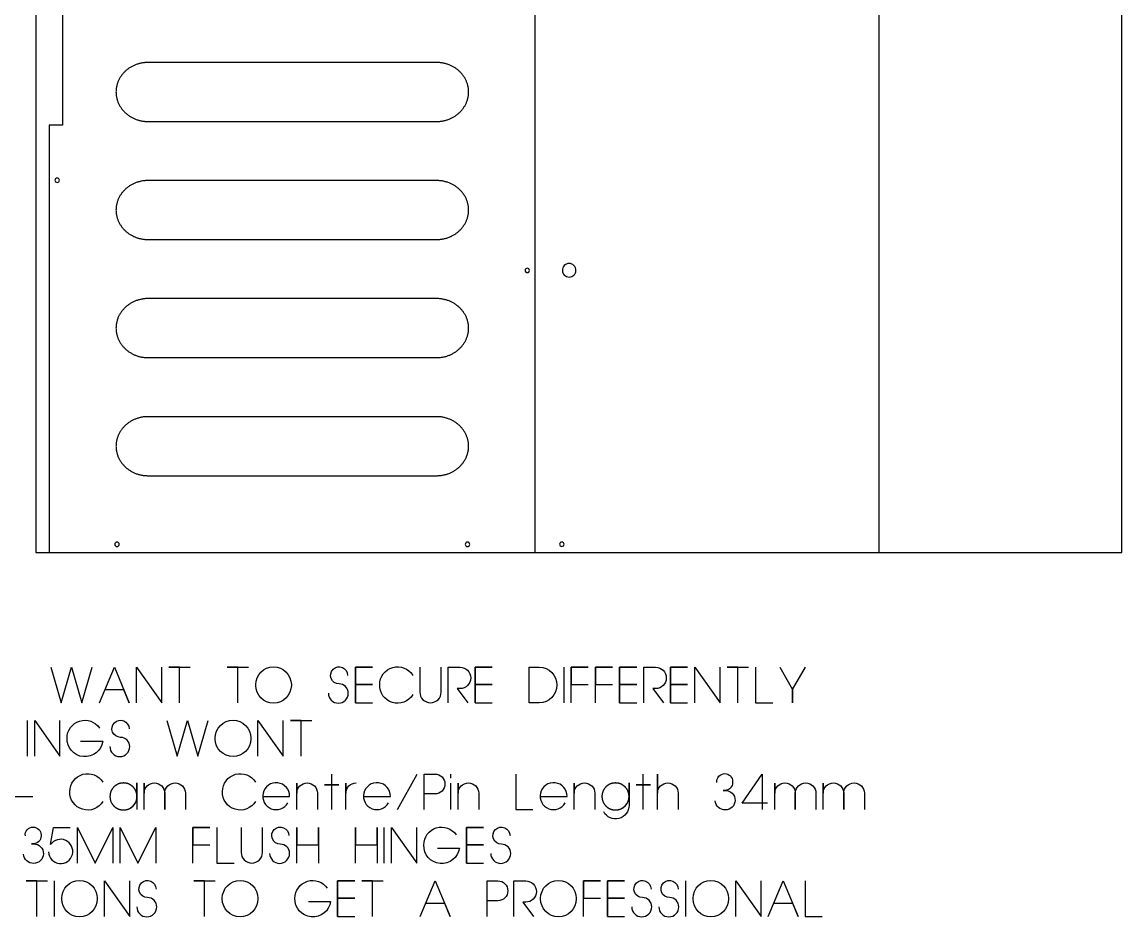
# Model space of a CAD drawing. Extents: x -841 to 6221, y -486 to 2945.
# Drawn here: x 2462 to 3697, y -410 to 596 of the extents above; entities that cross this region are included whole.
import ezdxf

# ---------------------------------------------------------------- set-up
doc = ezdxf.new("R2010")
doc.units = 0
for name, color, linetype in [('DEFAULT_LAYER0', 1, 'CONTINUOUS'), ('LAYER_1', 18, 'CONTINUOUS'), ('T5_LOGOLAYER_21', 18, 'CONTINUOUS')]:
    doc.layers.add(name, color=color, linetype=linetype)

msp = doc.modelspace()

# ---------------------------------------------------------------- linework, layer by layer
at = {"layer": 'DEFAULT_LAYER0'}
for points in [[(3038.1, 0), (3038.1, 1167), (2477.1, 1167.1), (2492.1, 825), (2507.1, 780), (2507.1, 480), (2492.1, 480), (2492.1, 0)], [(3042.1, 1167.1), (3424.1, 1166.9), (3424.1, 0.1)]]:
    msp.add_lwpolyline(points, dxfattribs=at)
for points in [[(2567.1, 517.2), (2567.2, 516.3), (2567.2, 515.5), (2567.3, 514.6), (2567.3, 513.8), (2567.4, 513), (2567.6, 512.1), (2567.7, 511.3), (2567.9, 510.5), (2568.1, 509.7), (2568.3, 508.9), (2568.5, 508.1), (2568.8, 507.3), (2569, 506.5), (2569.3, 505.8), (2569.6, 505), (2570, 504.3), (2570.3, 503.5), (2570.7, 502.8), (2571.1, 502.1), (2571.5, 501.4), (2571.9, 500.7), (2572.4, 500), (2572.8, 499.3), (2573.3, 498.6), (2573.8, 498), (2574.3, 497.3), (2574.8, 496.7), (2575.4, 496.1), (2575.9, 495.5), (2576.5, 494.9), (2577.1, 494.3), (2577.7, 493.7), (2578.3, 493.2), (2578.9, 492.6), (2579.6, 492.1), (2580.3, 491.6), (2580.9, 491.1), (2581.6, 490.6), (2582.3, 490.1), (2583, 489.7), (2583.7, 489.2), (2584.5, 488.8), (2585.2, 488.4), (2586, 488), (2586.8, 487.7), (2587.5, 487.3), (2588.3, 487), (2589.1, 486.6), (2589.9, 486.3), (2590.8, 486), (2591.6, 485.8), (2592.4, 485.5), (2593.3, 485.3), (2594.2, 485.1), (2595, 484.9), (2595.9, 484.7), (2596.8, 484.5), (2597.7, 484.4), (2598.6, 484.3), (2599.5, 484.2), (2600.4, 484.1), (2601.3, 484.1), (2602.2, 484), (2603.1, 484), (2927.1, 484), (2928.1, 484), (2929, 484.1), (2929.9, 484.1), (2930.8, 484.2), (2931.7, 484.3), (2932.6, 484.4), (2933.5, 484.5), (2934.4, 484.7), (2935.3, 484.9), (2936.1, 485.1), (2937, 485.3), (2937.9, 485.5), (2938.7, 485.8), (2939.5, 486), (2940.3, 486.3), (2941.2, 486.6), (2942, 487), (2942.8, 487.3), (2943.5, 487.7), (2944.3, 488), (2945.1, 488.4), (2945.8, 488.8), (2946.6, 489.2), (2947.3, 489.7), (2948, 490.1), (2948.7, 490.6), (2949.4, 491.1), (2950, 491.6), (2950.7, 492.1), (2951.4, 492.6), (2952, 493.2), (2952.6, 493.7), (2953.2, 494.3), (2953.8, 494.9), (2954.4, 495.5), (2954.9, 496.1), (2955.5, 496.7), (2956, 497.3), (2956.5, 498), (2957, 498.6), (2957.5, 499.3), (2957.9, 500), (2958.4, 500.7), (2958.8, 501.4), (2959.2, 502.1), (2959.6, 502.8), (2960, 503.5), (2960.3, 504.3), (2960.7, 505), (2961, 505.8), (2961.3, 506.5), (2961.5, 507.3), (2961.8, 508.1), (2962, 508.9), (2962.2, 509.7), (2962.4, 510.5), (2962.6, 511.3), (2962.7, 512.1), (2962.9, 513), (2963, 513.8), (2963, 514.6), (2963.1, 515.5), (2963.1, 516.3), (2963.1, 517.2), (2963.1, 518), (2963.1, 518.9), (2963, 519.7), (2963, 520.6), (2962.9, 521.4), (2962.7, 522.2), (2962.6, 523.1), (2962.4, 523.9), (2962.2, 524.7), (2962, 525.5), (2961.8, 526.3), (2961.5, 527), (2961.3, 527.8), (2961, 528.6), (2960.7, 529.3), (2960.3, 530.1), (2960, 530.8), (2959.6, 531.6), (2959.2, 532.3), (2958.8, 533), (2958.4, 533.7), (2957.9, 534.4), (2957.5, 535.1), (2957, 535.7), (2956.5, 536.4), (2956, 537), (2955.5, 537.7), (2954.9, 538.3), (2954.4, 538.9), (2953.8, 539.5), (2953.2, 540.1), (2952.6, 540.6), (2952, 541.2), (2951.4, 541.7), (2950.7, 542.3), (2950, 542.8), (2949.4, 543.3), (2948.7, 543.8), (2948, 544.2), (2947.3, 544.7), (2946.6, 545.1), (2945.8, 545.5), (2945.1, 545.9), (2944.3, 546.3), (2943.5, 546.7), (2942.8, 547.1), (2942, 547.4), (2941.2, 547.7), (2940.3, 548), (2939.5, 548.3), (2938.7, 548.6), (2937.9, 548.9), (2937, 549.1), (2936.1, 549.3), (2935.3, 549.5), (2934.4, 549.7), (2933.5, 549.8), (2932.6, 550), (2931.7, 550.1), (2930.8, 550.2), (2929.9, 550.2), (2929, 550.3), (2928.1, 550.3), (2927.1, 550.3), (2603.1, 550.3), (2602.2, 550.3), (2601.3, 550.3), (2600.4, 550.2), (2599.5, 550.2), (2598.6, 550.1), (2597.7, 550), (2596.8, 549.8), (2595.9, 549.7), (2595, 549.5), (2594.2, 549.3), (2593.3, 549.1), (2592.4, 548.9), (2591.6, 548.6), (2590.8, 548.3), (2589.9, 548), (2589.1, 547.7), (2588.3, 547.4), (2587.5, 547.1), (2586.8, 546.7), (2586, 546.3), (2585.2, 545.9), (2584.5, 545.5), (2583.7, 545.1), (2583, 544.7), (2582.3, 544.2), (2581.6, 543.8), (2580.9, 543.3), (2580.3, 542.8), (2579.6, 542.3), (2578.9, 541.7), (2578.3, 541.2), (2577.7, 540.6), (2577.1, 540.1), (2576.5, 539.5), (2575.9, 538.9), (2575.4, 538.3), (2574.8, 537.7), (2574.3, 537), (2573.8, 536.4), (2573.3, 535.7), (2572.8, 535.1), (2572.4, 534.4), (2571.9, 533.7), (2571.5, 533), (2571.1, 532.3), (2570.7, 531.6), (2570.3, 530.8), (2570, 530.1), (2569.6, 529.3), (2569.3, 528.6), (2569, 527.8), (2568.8, 527), (2568.5, 526.3), (2568.3, 525.5), (2568.1, 524.7), (2567.9, 523.9), (2567.7, 523.1), (2567.6, 522.2), (2567.4, 521.4), (2567.3, 520.6), (2567.3, 519.7), (2567.2, 518.9), (2567.2, 518)], [(2567.1, 384.5), (2567.2, 383.7), (2567.2, 382.8), (2567.3, 382), (2567.3, 381.2), (2567.4, 380.3), (2567.6, 379.5), (2567.7, 378.7), (2567.9, 377.9), (2568.1, 377.1), (2568.3, 376.3), (2568.5, 375.5), (2568.8, 374.7), (2569, 373.9), (2569.3, 373.1), (2569.6, 372.4), (2570, 371.6), (2570.3, 370.9), (2570.7, 370.2), (2571.1, 369.5), (2571.5, 368.7), (2571.9, 368), (2572.4, 367.4), (2572.8, 366.7), (2573.3, 366), (2573.8, 365.4), (2574.3, 364.7), (2574.8, 364.1), (2575.4, 363.5), (2575.9, 362.8), (2576.5, 362.3), (2577.1, 361.7), (2577.7, 361.1), (2578.3, 360.5), (2578.9, 360), (2579.6, 359.5), (2580.3, 359), (2580.9, 358.5), (2581.6, 358), (2582.3, 357.5), (2583, 357.1), (2583.7, 356.6), (2584.5, 356.2), (2585.2, 355.8), (2586, 355.4), (2586.8, 355), (2587.5, 354.7), (2588.3, 354.3), (2589.1, 354), (2589.9, 353.7), (2590.8, 353.4), (2591.6, 353.1), (2592.4, 352.9), (2593.3, 352.6), (2594.2, 352.4), (2595, 352.2), (2595.9, 352.1), (2596.8, 351.9), (2597.7, 351.8), (2598.6, 351.7), (2599.5, 351.6), (2600.4, 351.5), (2601.3, 351.4), (2602.2, 351.4), (2603.1, 351.4), (2927.1, 351.4), (2928.1, 351.4), (2929, 351.4), (2929.9, 351.5), (2930.8, 351.6), (2931.7, 351.7), (2932.6, 351.8), (2933.5, 351.9), (2934.4, 352.1), (2935.3, 352.2), (2936.1, 352.4), (2937, 352.6), (2937.9, 352.9), (2938.7, 353.1), (2939.5, 353.4), (2940.3, 353.7), (2941.2, 354), (2942, 354.3), (2942.8, 354.7), (2943.5, 355), (2944.3, 355.4), (2945.1, 355.8), (2945.8, 356.2), (2946.6, 356.6), (2947.3, 357.1), (2948, 357.5), (2948.7, 358), (2949.4, 358.5), (2950, 359), (2950.7, 359.5), (2951.4, 360), (2952, 360.5), (2952.6, 361.1), (2953.2, 361.7), (2953.8, 362.3), (2954.4, 362.8), (2954.9, 363.5), (2955.5, 364.1), (2956, 364.7), (2956.5, 365.4), (2957, 366), (2957.5, 366.7), (2957.9, 367.4), (2958.4, 368), (2958.8, 368.7), (2959.2, 369.5), (2959.6, 370.2), (2960, 370.9), (2960.3, 371.6), (2960.7, 372.4), (2961, 373.1), (2961.3, 373.9), (2961.5, 374.7), (2961.8, 375.5), (2962, 376.3), (2962.2, 377.1), (2962.4, 377.9), (2962.6, 378.7), (2962.7, 379.5), (2962.9, 380.3), (2963, 381.2), (2963, 382), (2963.1, 382.8), (2963.1, 383.7), (2963.1, 384.5), (2963.1, 385.4), (2963.1, 386.3), (2963, 387.1), (2963, 387.9), (2962.9, 388.8), (2962.7, 389.6), (2962.6, 390.4), (2962.4, 391.2), (2962.2, 392), (2962, 392.8), (2961.8, 393.6), (2961.5, 394.4), (2961.3, 395.2), (2961, 395.9), (2960.7, 396.7), (2960.3, 397.5), (2960, 398.2), (2959.6, 398.9), (2959.2, 399.6), (2958.8, 400.4), (2958.4, 401.1), (2957.9, 401.7), (2957.5, 402.4), (2957, 403.1), (2956.5, 403.7), (2956, 404.4), (2955.5, 405), (2954.9, 405.6), (2954.4, 406.2), (2953.8, 406.8), (2953.2, 407.4), (2952.6, 408), (2952, 408.6), (2951.4, 409.1), (2950.7, 409.6), (2950, 410.1), (2949.4, 410.6), (2948.7, 411.1), (2948, 411.6), (2947.3, 412), (2946.6, 412.5), (2945.8, 412.9), (2945.1, 413.3), (2944.3, 413.7), (2943.5, 414.1), (2942.8, 414.4), (2942, 414.8), (2941.2, 415.1), (2940.3, 415.4), (2939.5, 415.7), (2938.7, 416), (2937.9, 416.2), (2937, 416.4), (2936.1, 416.7), (2935.3, 416.9), (2934.4, 417), (2933.5, 417.2), (2932.6, 417.3), (2931.7, 417.4), (2930.8, 417.5), (2929.9, 417.6), (2929, 417.7), (2928.1, 417.7), (2927.1, 417.7), (2603.1, 417.7), (2602.2, 417.7), (2601.3, 417.7), (2600.4, 417.6), (2599.5, 417.5), (2598.6, 417.4), (2597.7, 417.3), (2596.8, 417.2), (2595.9, 417), (2595, 416.9), (2594.2, 416.7), (2593.3, 416.4), (2592.4, 416.2), (2591.6, 416), (2590.8, 415.7), (2589.9, 415.4), (2589.1, 415.1), (2588.3, 414.8), (2587.5, 414.4), (2586.8, 414.1), (2586, 413.7), (2585.2, 413.3), (2584.5, 412.9), (2583.7, 412.5), (2583, 412), (2582.3, 411.6), (2581.6, 411.1), (2580.9, 410.6), (2580.3, 410.1), (2579.6, 409.6), (2578.9, 409.1), (2578.3, 408.6), (2577.7, 408), (2577.1, 407.4), (2576.5, 406.8), (2575.9, 406.2), (2575.4, 405.6), (2574.8, 405), (2574.3, 404.4), (2573.8, 403.7), (2573.3, 403.1), (2572.8, 402.4), (2572.4, 401.7), (2571.9, 401.1), (2571.5, 400.4), (2571.1, 399.6), (2570.7, 398.9), (2570.3, 398.2), (2570, 397.5), (2569.6, 396.7), (2569.3, 395.9), (2569, 395.2), (2568.8, 394.4), (2568.5, 393.6), (2568.3, 392.8), (2568.1, 392), (2567.9, 391.2), (2567.7, 390.4), (2567.6, 389.6), (2567.4, 388.8), (2567.3, 387.9), (2567.3, 387.1), (2567.2, 386.3), (2567.2, 385.4)], [(2567.1, 251.9), (2567.2, 251.1), (2567.2, 250.2), (2567.3, 249.4), (2567.3, 248.5), (2567.4, 247.7), (2567.6, 246.9), (2567.7, 246), (2567.9, 245.2), (2568.1, 244.4), (2568.3, 243.6), (2568.5, 242.8), (2568.8, 242.1), (2569, 241.3), (2569.3, 240.5), (2569.6, 239.8), (2570, 239), (2570.3, 238.3), (2570.7, 237.5), (2571.1, 236.8), (2571.5, 236.1), (2571.9, 235.4), (2572.4, 234.7), (2572.8, 234), (2573.3, 233.4), (2573.8, 232.7), (2574.3, 232.1), (2574.8, 231.4), (2575.4, 230.8), (2575.9, 230.2), (2576.5, 229.6), (2577.1, 229), (2577.7, 228.5), (2578.3, 227.9), (2578.9, 227.4), (2579.6, 226.8), (2580.3, 226.3), (2580.9, 225.8), (2581.6, 225.3), (2582.3, 224.9), (2583, 224.4), (2583.7, 224), (2584.5, 223.6), (2585.2, 223.1), (2586, 222.8), (2586.8, 222.4), (2587.5, 222), (2588.3, 221.7), (2589.1, 221.4), (2589.9, 221.1), (2590.8, 220.8), (2591.6, 220.5), (2592.4, 220.2), (2593.3, 220), (2594.2, 219.8), (2595, 219.6), (2595.9, 219.4), (2596.8, 219.3), (2597.7, 219.1), (2598.6, 219), (2599.5, 218.9), (2600.4, 218.9), (2601.3, 218.8), (2602.2, 218.8), (2603.1, 218.8), (2927.1, 218.8), (2928.1, 218.8), (2929, 218.8), (2929.9, 218.9), (2930.8, 218.9), (2931.7, 219), (2932.6, 219.1), (2933.5, 219.3), (2934.4, 219.4), (2935.3, 219.6), (2936.1, 219.8), (2937, 220), (2937.9, 220.2), (2938.7, 220.5), (2939.5, 220.8), (2940.3, 221.1), (2941.2, 221.4), (2942, 221.7), (2942.8, 222), (2943.5, 222.4), (2944.3, 222.8), (2945.1, 223.1), (2945.8, 223.6), (2946.6, 224), (2947.3, 224.4), (2948, 224.9), (2948.7, 225.3), (2949.4, 225.8), (2950, 226.3), (2950.7, 226.8), (2951.4, 227.4), (2952, 227.9), (2952.6, 228.5), (2953.2, 229), (2953.8, 229.6), (2954.4, 230.2), (2954.9, 230.8), (2955.5, 231.4), (2956, 232.1), (2956.5, 232.7), (2957, 233.4), (2957.5, 234), (2957.9, 234.7), (2958.4, 235.4), (2958.8, 236.1), (2959.2, 236.8), (2959.6, 237.5), (2960, 238.3), (2960.3, 239), (2960.7, 239.8), (2961, 240.5), (2961.3, 241.3), (2961.5, 242.1), (2961.8, 242.8), (2962, 243.6), (2962.2, 244.4), (2962.4, 245.2), (2962.6, 246), (2962.7, 246.9), (2962.9, 247.7), (2963, 248.5), (2963, 249.4), (2963.1, 250.2), (2963.1, 251.1), (2963.1, 251.9), (2963.1, 252.8), (2963.1, 253.6), (2963, 254.5), (2963, 255.3), (2962.9, 256.1), (2962.7, 257), (2962.6, 257.8), (2962.4, 258.6), (2962.2, 259.4), (2962, 260.2), (2961.8, 261), (2961.5, 261.8), (2961.3, 262.5), (2961, 263.3), (2960.7, 264.1), (2960.3, 264.8), (2960, 265.6), (2959.6, 266.3), (2959.2, 267), (2958.8, 267.7), (2958.4, 268.4), (2957.9, 269.1), (2957.5, 269.8), (2957, 270.5), (2956.5, 271.1), (2956, 271.8), (2955.5, 272.4), (2954.9, 273), (2954.4, 273.6), (2953.8, 274.2), (2953.2, 274.8), (2952.6, 275.4), (2952, 275.9), (2951.4, 276.5), (2950.7, 277), (2950, 277.5), (2949.4, 278), (2948.7, 278.5), (2948, 279), (2947.3, 279.4), (2946.6, 279.8), (2945.8, 280.3), (2945.1, 280.7), (2944.3, 281.1), (2943.5, 281.4), (2942.8, 281.8), (2942, 282.1), (2941.2, 282.5), (2940.3, 282.8), (2939.5, 283.1), (2938.7, 283.3), (2937.9, 283.6), (2937, 283.8), (2936.1, 284), (2935.3, 284.2), (2934.4, 284.4), (2933.5, 284.6), (2932.6, 284.7), (2931.7, 284.8), (2930.8, 284.9), (2929.9, 285), (2929, 285), (2928.1, 285.1), (2927.1, 285.1), (2603.1, 285.1), (2602.2, 285.1), (2601.3, 285), (2600.4, 285), (2599.5, 284.9), (2598.6, 284.8), (2597.7, 284.7), (2596.8, 284.6), (2595.9, 284.4), (2595, 284.2), (2594.2, 284), (2593.3, 283.8), (2592.4, 283.6), (2591.6, 283.3), (2590.8, 283.1), (2589.9, 282.8), (2589.1, 282.5), (2588.3, 282.1), (2587.5, 281.8), (2586.8, 281.4), (2586, 281.1), (2585.2, 280.7), (2584.5, 280.3), (2583.7, 279.8), (2583, 279.4), (2582.3, 279), (2581.6, 278.5), (2580.9, 278), (2580.3, 277.5), (2579.6, 277), (2578.9, 276.5), (2578.3, 275.9), (2577.7, 275.4), (2577.1, 274.8), (2576.5, 274.2), (2575.9, 273.6), (2575.4, 273), (2574.8, 272.4), (2574.3, 271.8), (2573.8, 271.1), (2573.3, 270.5), (2572.8, 269.8), (2572.4, 269.1), (2571.9, 268.4), (2571.5, 267.7), (2571.1, 267), (2570.7, 266.3), (2570.3, 265.6), (2570, 264.8), (2569.6, 264.1), (2569.3, 263.3), (2569, 262.5), (2568.8, 261.8), (2568.5, 261), (2568.3, 260.2), (2568.1, 259.4), (2567.9, 258.6), (2567.7, 257.8), (2567.6, 257), (2567.4, 256.1), (2567.3, 255.3), (2567.3, 254.5), (2567.2, 253.6), (2567.2, 252.8)], [(2567.1, 119.3), (2567.2, 118.4), (2567.2, 117.6), (2567.3, 116.7), (2567.3, 115.9), (2567.4, 115.1), (2567.6, 114.2), (2567.7, 113.4), (2567.9, 112.6), (2568.1, 111.8), (2568.3, 111), (2568.5, 110.2), (2568.8, 109.4), (2569, 108.6), (2569.3, 107.9), (2569.6, 107.1), (2570, 106.4), (2570.3, 105.6), (2570.7, 104.9), (2571.1, 104.2), (2571.5, 103.5), (2571.9, 102.8), (2572.4, 102.1), (2572.8, 101.4), (2573.3, 100.7), (2573.8, 100.1), (2574.3, 99.4), (2574.8, 98.8), (2575.4, 98.2), (2575.9, 97.6), (2576.5, 97), (2577.1, 96.4), (2577.7, 95.8), (2578.3, 95.3), (2578.9, 94.7), (2579.6, 94.2), (2580.3, 93.7), (2580.9, 93.2), (2581.6, 92.7), (2582.3, 92.2), (2583, 91.8), (2583.7, 91.3), (2584.5, 90.9), (2585.2, 90.5), (2586, 90.1), (2586.8, 89.7), (2587.5, 89.4), (2588.3, 89), (2589.1, 88.7), (2589.9, 88.4), (2590.8, 88.1), (2591.6, 87.9), (2592.4, 87.6), (2593.3, 87.4), (2594.2, 87.2), (2595, 87), (2595.9, 86.8), (2596.8, 86.6), (2597.7, 86.5), (2598.6, 86.4), (2599.5, 86.3), (2600.4, 86.2), (2601.3, 86.2), (2602.2, 86.1), (2603.1, 86.1), (2927.1, 86.1), (2928.1, 86.1), (2929, 86.2), (2929.9, 86.2), (2930.8, 86.3), (2931.7, 86.4), (2932.6, 86.5), (2933.5, 86.6), (2934.4, 86.8), (2935.3, 87), (2936.1, 87.2), (2937, 87.4), (2937.9, 87.6), (2938.7, 87.9), (2939.5, 88.1), (2940.3, 88.4), (2941.2, 88.7), (2942, 89), (2942.8, 89.4), (2943.5, 89.7), (2944.3, 90.1), (2945.1, 90.5), (2945.8, 90.9), (2946.6, 91.3), (2947.3, 91.8), (2948, 92.2), (2948.7, 92.7), (2949.4, 93.2), (2950, 93.7), (2950.7, 94.2), (2951.4, 94.7), (2952, 95.3), (2952.6, 95.8), (2953.2, 96.4), (2953.8, 97), (2954.4, 97.6), (2954.9, 98.2), (2955.5, 98.8), (2956, 99.4), (2956.5, 100.1), (2957, 100.7), (2957.5, 101.4), (2957.9, 102.1), (2958.4, 102.8), (2958.8, 103.5), (2959.2, 104.2), (2959.6, 104.9), (2960, 105.6), (2960.3, 106.4), (2960.7, 107.1), (2961, 107.9), (2961.3, 108.6), (2961.5, 109.4), (2961.8, 110.2), (2962, 111), (2962.2, 111.8), (2962.4, 112.6), (2962.6, 113.4), (2962.7, 114.2), (2962.9, 115.1), (2963, 115.9), (2963, 116.7), (2963.1, 117.6), (2963.1, 118.4), (2963.1, 119.3), (2963.1, 120.1), (2963.1, 121), (2963, 121.8), (2963, 122.7), (2962.9, 123.5), (2962.7, 124.3), (2962.6, 125.1), (2962.4, 126), (2962.2, 126.8), (2962, 127.6), (2961.8, 128.4), (2961.5, 129.1), (2961.3, 129.9), (2961, 130.7), (2960.7, 131.4), (2960.3, 132.2), (2960, 132.9), (2959.6, 133.7), (2959.2, 134.4), (2958.8, 135.1), (2958.4, 135.8), (2957.9, 136.5), (2957.5, 137.2), (2957, 137.8), (2956.5, 138.5), (2956, 139.1), (2955.5, 139.8), (2954.9, 140.4), (2954.4, 141), (2953.8, 141.6), (2953.2, 142.2), (2952.6, 142.7), (2952, 143.3), (2951.4, 143.8), (2950.7, 144.4), (2950, 144.9), (2949.4, 145.4), (2948.7, 145.8), (2948, 146.3), (2947.3, 146.8), (2946.6, 147.2), (2945.8, 147.6), (2945.1, 148), (2944.3, 148.4), (2943.5, 148.8), (2942.8, 149.2), (2942, 149.5), (2941.2, 149.8), (2940.3, 150.1), (2939.5, 150.4), (2938.7, 150.7), (2937.9, 150.9), (2937, 151.2), (2936.1, 151.4), (2935.3, 151.6), (2934.4, 151.8), (2933.5, 151.9), (2932.6, 152.1), (2931.7, 152.2), (2930.8, 152.3), (2929.9, 152.3), (2929, 152.4), (2928.1, 152.4), (2927.1, 152.4), (2603.1, 152.4), (2602.2, 152.4), (2601.3, 152.4), (2600.4, 152.3), (2599.5, 152.3), (2598.6, 152.2), (2597.7, 152.1), (2596.8, 151.9), (2595.9, 151.8), (2595, 151.6), (2594.2, 151.4), (2593.3, 151.2), (2592.4, 150.9), (2591.6, 150.7), (2590.8, 150.4), (2589.9, 150.1), (2589.1, 149.8), (2588.3, 149.5), (2587.5, 149.2), (2586.8, 148.8), (2586, 148.4), (2585.2, 148), (2584.5, 147.6), (2583.7, 147.2), (2583, 146.8), (2582.3, 146.3), (2581.6, 145.8), (2580.9, 145.4), (2580.3, 144.9), (2579.6, 144.4), (2578.9, 143.8), (2578.3, 143.3), (2577.7, 142.7), (2577.1, 142.2), (2576.5, 141.6), (2575.9, 141), (2575.4, 140.4), (2574.8, 139.8), (2574.3, 139.1), (2573.8, 138.5), (2573.3, 137.8), (2572.8, 137.2), (2572.4, 136.5), (2571.9, 135.8), (2571.5, 135.1), (2571.1, 134.4), (2570.7, 133.7), (2570.3, 132.9), (2570, 132.2), (2569.6, 131.4), (2569.3, 130.7), (2569, 129.9), (2568.8, 129.1), (2568.5, 128.4), (2568.3, 127.6), (2568.1, 126.8), (2567.9, 126), (2567.7, 125.1), (2567.6, 124.3), (2567.4, 123.5), (2567.3, 122.7), (2567.3, 121.8), (2567.2, 121), (2567.2, 120.1)]]:
    msp.add_lwpolyline(points, close=True, dxfattribs=at)
for points in [[(2501.1, 420.5, 0.414214), (2498.6, 418, 0.414214), (2501.1, 415.5, 0.414214), (2503.6, 418, 0.414214)], [(3076.1, 324.5, 0.414214), (3068.5, 316.8, 0.414214), (3076.1, 309.2, 0.414214), (3083.8, 316.8, 0.414214)], [(3029.1, 319.2, 0.414214), (3026.6, 316.7, 0.414214), (3029.1, 314.2, 0.414214), (3031.6, 316.7, 0.414214)], [(2568.3, 11.5, 0.414214), (2565.8, 9, 0.414214), (2568.3, 6.5, 0.414214), (2570.8, 9, 0.414214)], [(2961.9, 11.5, 0.414214), (2959.4, 9, 0.414214), (2961.9, 6.5, 0.414214), (2964.4, 9, 0.414214)], [(3067.9, 11.6, 0.414214), (3065.4, 9.1, 0.414214), (3067.9, 6.6, 0.414214), (3070.4, 9.1, 0.414214)]]:
    msp.add_lwpolyline(points, format="xyb", close=True, dxfattribs=at)
at = {"layer": 'LAYER_1'}
msp.add_lwpolyline([(2477.1, 0), (3697.1, 0), (3697.1, 2440), (2477.1, 2440)], close=True, dxfattribs=at)
at = {"layer": 'T5_LOGOLAYER_21'}
for points in [[(2494.1, -129), (2505.7, -169), (2517.3, -129), (2528.9, -169), (2540.5, -129)], [(2548.5, -169), (2565.3, -129), (2582.1, -169), (2576.1, -154.6), (2554.9, -154.6)], [(2590.1, -169), (2590.1, -129), (2618.5, -169), (2618.5, -129)], [(2638.5, -169), (2638.5, -129), (2626.5, -129), (2650.5, -129)], [(2704.1, -169), (2704.1, -129), (2692.1, -129), (2716.1, -129)], [(2836.1, -169), (2836.1, -129), (2855.3, -129), (2836.1, -129), (2836.1, -148.6), (2855.3, -148.6), (2836.1, -148.6), (2836.1, -169), (2855.3, -169)], [(2970.4, -169), (2970.4, -129), (2989.6, -129), (2970.4, -129), (2970.4, -148.6), (2989.6, -148.6), (2970.4, -148.6), (2970.4, -169), (2989.6, -169)], [(3070.4, -169), (3070.4, -129)], [(3078.4, -169), (3078.4, -129), (3097.6, -129), (3078.4, -129), (3078.4, -148.6), (3097.6, -148.6)], [(3105.6, -169), (3105.6, -129), (3124.8, -129), (3105.6, -129), (3105.6, -148.6), (3124.8, -148.6)], [(3132.8, -169), (3132.8, -129), (3152, -129), (3132.8, -129), (3132.8, -148.6), (3152, -148.6), (3132.8, -148.6), (3132.8, -169), (3152, -169)], [(3190, -169), (3190, -129), (3209.2, -129), (3190, -129), (3190, -148.6), (3209.2, -148.6), (3190, -148.6), (3190, -169), (3209.2, -169)], [(3217.2, -169), (3217.2, -129), (3245.6, -169), (3245.6, -129)], [(3265.6, -169), (3265.6, -129), (3253.6, -129), (3277.6, -129)], [(3285.6, -129), (3285.6, -169), (3304.8, -169)], [(3312.8, -129), (3327.2, -154.2), (3327.2, -169), (3327.2, -154.2), (3341.6, -129)], [(2467.8, -229), (2467.8, -189)], [(2475.8, -229), (2475.8, -189), (2504.2, -229), (2504.2, -189)], [(2624.2, -189), (2635.8, -229), (2647.4, -189), (2659, -229), (2670.6, -189)], [(2726.6, -229), (2726.6, -189), (2755, -229), (2755, -189)], [(2775, -229), (2775, -189), (2763, -189), (2787, -189)], [(2809.4, -289), (2809.4, -261), (2801.4, -261), (2817.4, -261), (2809.4, -261), (2809.4, -249)], [(2883.4, -289), (2905.4, -249)], [(2943.4, -253.8), (2943.4, -249)], [(2943.4, -289), (2943.4, -259.4)], [(3016.2, -249), (3016.2, -289), (3035.4, -289)], [(3159.4, -289), (3159.4, -261), (3151.4, -261), (3167.4, -261), (3159.4, -261), (3159.4, -249)], [(3299, -281.8), (3270.6, -281.8), (3293, -249), (3293, -289)], [(2432.9, -274.2), (2473.7, -274.2)], [(2523.7, -349), (2523.7, -309), (2543.7, -349), (2563.7, -309), (2563.7, -349)], [(2571.7, -349), (2571.7, -309), (2591.7, -349), (2611.7, -309), (2611.7, -349)], [(2653.3, -349), (2653.3, -309), (2672.5, -309), (2653.3, -309), (2653.3, -328.6), (2672.5, -328.6)], [(2680.5, -309), (2680.5, -349), (2699.7, -349)], [(2770.1, -349), (2770.1, -309), (2770.1, -328.6), (2794.5, -328.6), (2794.5, -309), (2794.5, -349)], [(2836.1, -349), (2836.1, -309), (2836.1, -328.6), (2860.5, -328.6), (2860.5, -309), (2860.5, -349)], [(2868.5, -349), (2868.5, -309)], [(2876.5, -349), (2876.5, -309), (2904.9, -349), (2904.9, -309)], [(2960.9, -349), (2960.9, -309), (2980.1, -309), (2960.9, -309), (2960.9, -328.6), (2980.1, -328.6), (2960.9, -328.6), (2960.9, -349), (2980.1, -349)], [(2478.1, -409), (2478.1, -369), (2466.1, -369), (2490.1, -369)], [(2498.1, -409), (2498.1, -369)], [(2554.1, -409), (2554.1, -369), (2582.5, -409), (2582.5, -369)], [(2666.5, -409), (2666.5, -369), (2654.5, -369), (2678.5, -369)], [(2816.1, -409), (2816.1, -369), (2835.3, -369), (2816.1, -369), (2816.1, -388.6), (2835.3, -388.6), (2816.1, -388.6), (2816.1, -409), (2835.3, -409)], [(2855.3, -409), (2855.3, -369), (2843.3, -369), (2867.3, -369)], [(2908.9, -409), (2925.7, -369), (2942.5, -409), (2936.5, -394.6), (2915.3, -394.6)], [(3092.1, -409), (3092.1, -369), (3111.3, -369), (3092.1, -369), (3092.1, -388.6), (3111.3, -388.6)], [(3119.3, -409), (3119.3, -369), (3138.5, -369), (3119.3, -369), (3119.3, -388.6), (3138.5, -388.6), (3119.3, -388.6), (3119.3, -409), (3138.5, -409)], [(3207.3, -409), (3207.3, -369)], [(3263.3, -409), (3263.3, -369), (3291.7, -409), (3291.7, -369)], [(3299.7, -409), (3316.5, -369), (3333.3, -409), (3327.3, -394.6), (3306.1, -394.6)], [(3341.3, -369), (3341.3, -409), (3360.5, -409)]]:
    msp.add_lwpolyline(points, dxfattribs=at)
for points in [[(2764.1, -149.4, -1), (2724.1, -149.4), (2724.1, -148.6, -1), (2764.1, -148.6)], [(3031.2, -169), (3031.2, -129), (3042.4, -129, -1), (3042.4, -169)], [(2718.6, -209.4, -1), (2678.6, -209.4), (2678.6, -208.6, -1), (2718.6, -208.6)], [(2546.1, -389.4, -1), (2506.1, -389.4), (2506.1, -388.6, -1), (2546.1, -388.6)], [(2726.5, -389.4, -1), (2686.5, -389.4), (2686.5, -388.6, -1), (2726.5, -388.6)], [(3084.1, -389.4, -1), (3044.1, -389.4), (3044.1, -388.6, -1), (3084.1, -388.6)], [(3255.3, -389.4, -1), (3215.3, -389.4), (3215.3, -388.6, -1), (3255.3, -388.6)]]:
    msp.add_lwpolyline(points, format="xyb", close=True, dxfattribs=at)
for points in [[(2805.7, -158.2, 1), (2828.1, -158.2, 0.415385), (2817.7, -147.8, -0.668438), (2810.9, -131.4, -0.668438), (2827.3, -138.2)], [(2900.5, -159.8, -0.77786), (2863.3, -148.6, -0.756443), (2900.5, -138.2)], [(2908.4, -129), (2908.4, -157, 1), (2932.4, -157), (2932.4, -129)], [(2940.4, -169), (2940.4, -129), (2953.6, -129, -1), (2953.6, -153), (2950.4, -153), (2962.4, -169)], [(3160, -169), (3160, -129), (3173.2, -129, -1), (3173.2, -153), (3170, -153), (3182, -169)], [(2527.4, -212.2), (2552.2, -212.2, -0.955296), (2512.2, -208.6, -0.741566), (2548.6, -197.4)], [(2560.2, -218.2, 1), (2582.6, -218.2, 0.415385), (2572.2, -207.8, -0.668438), (2565.4, -191.4, -0.668438), (2581.8, -198.2)], [(2552.5, -279.8, -0.77786), (2515.3, -268.6, -0.756443), (2552.5, -258.2)], [(2575.5, -289.4, 0.421631), (2590.7, -273.8), (2590.7, -259), (2590.7, -289)], [(2598.7, -289), (2598.7, -259.4), (2598.7, -270.6, -1), (2621.9, -270.6), (2621.9, -289), (2621.9, -270.6, -1), (2645.1, -270.6), (2645.1, -289)], [(2723.9, -279.8, -0.77786), (2686.7, -268.6, -0.756443), (2723.9, -258.2)], [(2732.6, -274.2), (2762.2, -274.2, 0.90232), (2732.3, -270.5, 0.862347), (2760.2, -281.4)], [(2770.2, -289), (2770.2, -259.4), (2770.2, -270.6, -1), (2793.4, -270.6), (2793.4, -289)], [(2825.4, -289), (2825.4, -259.4), (2825.4, -270.6, -0.416092), (2837, -259)], [(2845.8, -274.2), (2875.4, -274.2, 0.90232), (2845.5, -270.5, 0.862347), (2873.4, -281.4)], [(2913.4, -289), (2913.4, -249), (2925.4, -249, -1), (2925.4, -271.4), (2913.4, -271.4)], [(2951.4, -289), (2951.4, -259.4), (2951.4, -270.6, -1), (2974.6, -270.6), (2974.6, -289)], [(3044.2, -274.2), (3073.8, -274.2, 0.90232), (3043.9, -270.5, 0.862347), (3071.8, -281.4)], [(3081.8, -289), (3081.8, -259.4), (3081.8, -270.6, -1), (3105, -270.6), (3105, -289)], [(3128.2, -289.4, 0.421631), (3143.4, -273.8), (3143.4, -259), (3143.4, -284.2, -0.782349), (3115, -291.4)], [(3175.4, -289), (3175.4, -249), (3175.4, -270.6, -1), (3198.6, -270.6), (3198.6, -289)], [(3242.2, -258.6, -0.454849), (3251, -248.6, -0.411435), (3259.8, -257.4), (3259.8, -258.6, -0.412121), (3251, -267.4), (3249, -267.4), (3251.4, -267.4, -0.414286), (3262.6, -278.6, -0.946269), (3240.2, -279)], [(3307, -289), (3307, -259.4), (3307, -270.6, -1), (3330.2, -270.6), (3330.2, -289), (3330.2, -270.6, -1), (3353.4, -270.6), (3353.4, -289)], [(3361.4, -289), (3361.4, -259.4), (3361.4, -270.6, -1), (3384.6, -270.6), (3384.6, -289), (3384.6, -270.6, -1), (3407.8, -270.6), (3407.8, -289)], [(2465.3, -318.6, -0.454849), (2474.1, -308.6, -0.411435), (2482.9, -317.4), (2482.9, -318.6, -0.412121), (2474.1, -327.4), (2472.1, -327.4), (2474.5, -327.4, -0.414286), (2485.7, -338.6, -0.946269), (2463.3, -339)], [(2739.7, -338.2, 1), (2762.1, -338.2, 0.415385), (2751.7, -327.8, -0.668438), (2744.9, -311.4, -0.668438), (2761.3, -318.2)], [(2928.1, -332.2), (2952.9, -332.2, -0.955296), (2912.9, -328.6, -0.741566), (2949.3, -317.4)], [(2988.1, -338.2, 1), (3010.5, -338.2, 0.415385), (3000.1, -327.8, -0.668438), (2993.3, -311.4, -0.668438), (3009.7, -318.2)], [(2491.3, -336.6, 0.857608), (2518.1, -339.4, 0.839431), (2493.7, -328.2), (2496.9, -309), (2515.7, -309)], [(2707.7, -309), (2707.7, -337, 1), (2731.7, -337), (2731.7, -309)], [(2590.5, -398.2, 1), (2612.9, -398.2, 0.415385), (2602.5, -387.8, -0.668438), (2595.7, -371.4, -0.668438), (2612.1, -378.2)], [(2783.3, -392.2), (2808.1, -392.2, -0.955296), (2768.1, -388.6, -0.741566), (2804.5, -377.4)], [(2984.1, -409), (2984.1, -369), (2996.1, -369, -1), (2996.1, -391.4), (2984.1, -391.4)], [(3014.1, -409), (3014.1, -369), (3027.3, -369, -1), (3027.3, -393), (3024.1, -393), (3036.1, -409)], [(3146.5, -398.2, 1), (3168.9, -398.2, 0.415385), (3158.5, -387.8, -0.668438), (3151.7, -371.4, -0.668438), (3168.1, -378.2)], [(3176.9, -398.2, 1), (3199.3, -398.2, 0.415385), (3188.9, -387.8, -0.668438), (3182.1, -371.4, -0.668438), (3198.5, -378.2)]]:
    msp.add_lwpolyline(points, format="xyb", dxfattribs=at)
for points in [[(2575.5, -289.4), (2575.9, -289.4), (2576.3, -289.4), (2576.7, -289.4), (2577.1, -289.4), (2577.5, -289.3), (2577.8, -289.3), (2578.2, -289.2), (2578.6, -289.1), (2579, -289), (2579.3, -289), (2579.7, -288.9), (2580, -288.8), (2580.4, -288.6), (2580.7, -288.5), (2581.1, -288.4), (2581.4, -288.2), (2581.8, -288.1), (2582.1, -287.9), (2582.4, -287.8), (2582.8, -287.6), (2583.1, -287.4), (2583.4, -287.2), (2583.7, -287), (2584, -286.8), (2584.3, -286.6), (2584.6, -286.4), (2584.9, -286.2), (2585.2, -286), (2585.5, -285.7), (2585.7, -285.5), (2586, -285.2), (2586.3, -285), (2586.5, -284.7), (2586.8, -284.5), (2587, -284.2), (2587.3, -283.9), (2587.5, -283.6), (2587.7, -283.3), (2587.9, -283), (2588.1, -282.7), (2588.3, -282.4), (2588.5, -282.1), (2588.7, -281.8), (2588.9, -281.5), (2589.1, -281.2), (2589.2, -280.8), (2589.4, -280.5), (2589.5, -280.2), (2589.7, -279.8), (2589.8, -279.5), (2589.9, -279.1), (2590, -278.8), (2590.1, -278.4), (2590.2, -278), (2590.3, -277.7), (2590.4, -277.3), (2590.5, -276.9), (2590.5, -276.6), (2590.6, -276.2), (2590.6, -275.8), (2590.7, -275.4), (2590.7, -275), (2590.7, -274.6), (2590.7, -274.2), (2590.7, -273.8), (2590.7, -273.5), (2590.7, -273.1), (2590.6, -272.7), (2590.6, -272.3), (2590.5, -271.9), (2590.5, -271.5), (2590.4, -271.2), (2590.3, -270.8), (2590.2, -270.4), (2590.1, -270.1), (2590, -269.7), (2589.9, -269.4), (2589.8, -269), (2589.7, -268.7), (2589.5, -268.3), (2589.4, -268), (2589.2, -267.6), (2589.1, -267.3), (2588.9, -267), (2588.7, -266.7), (2588.5, -266.4), (2588.3, -266), (2588.1, -265.7), (2587.9, -265.4), (2587.7, -265.1), (2587.5, -264.9), (2587.3, -264.6), (2587, -264.3), (2586.8, -264), (2586.5, -263.7), (2586.3, -263.5), (2586, -263.2), (2585.7, -263), (2585.5, -262.7), (2585.2, -262.5), (2584.9, -262.3), (2584.6, -262.1), (2584.3, -261.8), (2584, -261.6), (2583.7, -261.4), (2583.4, -261.2), (2583.1, -261), (2582.8, -260.9), (2582.4, -260.7), (2582.1, -260.5), (2581.8, -260.4), (2581.4, -260.2), (2581.1, -260.1), (2580.7, -260), (2580.4, -259.8), (2580, -259.7), (2579.7, -259.6), (2579.3, -259.5), (2579, -259.4), (2578.6, -259.3), (2578.2, -259.3), (2577.8, -259.2), (2577.5, -259.2), (2577.1, -259.1), (2576.7, -259.1), (2576.3, -259.1), (2575.9, -259), (2575.5, -259), (2575.1, -259), (2574.7, -259.1), (2574.4, -259.1), (2574, -259.1), (2573.6, -259.2), (2573.2, -259.2), (2572.8, -259.3), (2572.5, -259.3), (2572.1, -259.4), (2571.7, -259.5), (2571.4, -259.6), (2571, -259.7), (2570.6, -259.8), (2570.3, -260), (2570, -260.1), (2569.6, -260.2), (2569.3, -260.4), (2568.9, -260.5), (2568.6, -260.7), (2568.3, -260.9), (2568, -261), (2567.6, -261.2), (2567.3, -261.4), (2567, -261.6), (2566.7, -261.8), (2566.4, -262.1), (2566.1, -262.3), (2565.9, -262.5), (2565.6, -262.7), (2565.3, -263), (2565, -263.2), (2564.8, -263.5), (2564.5, -263.7), (2564.3, -264), (2564, -264.3), (2563.8, -264.6), (2563.6, -264.9), (2563.3, -265.1), (2563.1, -265.4), (2562.9, -265.7), (2562.7, -266), (2562.5, -266.4), (2562.3, -266.7), (2562.2, -267), (2562, -267.3), (2561.8, -267.6), (2561.7, -268), (2561.5, -268.3), (2561.4, -268.7), (2561.2, -269), (2561.1, -269.4), (2561, -269.7), (2560.9, -270.1), (2560.8, -270.4), (2560.7, -270.8), (2560.6, -271.2), (2560.6, -271.5), (2560.5, -271.9), (2560.4, -272.3), (2560.4, -272.7), (2560.4, -273.1), (2560.3, -273.5), (2560.3, -273.8), (2560.3, -274.2), (2560.3, -274.6), (2560.3, -275), (2560.4, -275.4), (2560.4, -275.8), (2560.4, -276.2), (2560.5, -276.6), (2560.6, -276.9), (2560.6, -277.3), (2560.7, -277.7), (2560.8, -278), (2560.9, -278.4), (2561, -278.8), (2561.1, -279.1), (2561.2, -279.5), (2561.4, -279.8), (2561.5, -280.2), (2561.7, -280.5), (2561.8, -280.8), (2562, -281.2), (2562.2, -281.5), (2562.3, -281.8), (2562.5, -282.1), (2562.7, -282.4), (2562.9, -282.7), (2563.1, -283), (2563.3, -283.3), (2563.6, -283.6), (2563.8, -283.9), (2564, -284.2), (2564.3, -284.5), (2564.5, -284.7), (2564.8, -285), (2565, -285.2), (2565.3, -285.5), (2565.6, -285.7), (2565.9, -286), (2566.1, -286.2), (2566.4, -286.4), (2566.7, -286.6), (2567, -286.8), (2567.3, -287), (2567.6, -287.2), (2568, -287.4), (2568.3, -287.6), (2568.6, -287.8), (2568.9, -287.9), (2569.3, -288.1), (2569.6, -288.2), (2570, -288.4), (2570.3, -288.5), (2570.6, -288.6), (2571, -288.8), (2571.4, -288.9), (2571.7, -289), (2572.1, -289), (2572.5, -289.1), (2572.8, -289.2), (2573.2, -289.3), (2573.6, -289.3), (2574, -289.4), (2574.4, -289.4), (2574.7, -289.4), (2575.1, -289.4)], [(3128.2, -289.4), (3128.6, -289.4), (3129, -289.4), (3129.4, -289.4), (3129.7, -289.4), (3130.1, -289.3), (3130.5, -289.3), (3130.9, -289.2), (3131.3, -289.1), (3131.6, -289), (3132, -289), (3132.4, -288.9), (3132.7, -288.8), (3133.1, -288.6), (3133.4, -288.5), (3133.8, -288.4), (3134.1, -288.2), (3134.4, -288.1), (3134.8, -287.9), (3135.1, -287.8), (3135.4, -287.6), (3135.8, -287.4), (3136.1, -287.2), (3136.4, -287), (3136.7, -286.8), (3137, -286.6), (3137.3, -286.4), (3137.6, -286.2), (3137.9, -286), (3138.1, -285.7), (3138.4, -285.5), (3138.7, -285.2), (3138.9, -285), (3139.2, -284.7), (3139.4, -284.5), (3139.7, -284.2), (3139.9, -283.9), (3140.1, -283.6), (3140.4, -283.3), (3140.6, -283), (3140.8, -282.7), (3141, -282.4), (3141.2, -282.1), (3141.4, -281.8), (3141.6, -281.5), (3141.7, -281.2), (3141.9, -280.8), (3142, -280.5), (3142.2, -280.2), (3142.3, -279.8), (3142.5, -279.5), (3142.6, -279.1), (3142.7, -278.8), (3142.8, -278.4), (3142.9, -278), (3143, -277.7), (3143.1, -277.3), (3143.2, -276.9), (3143.2, -276.6), (3143.3, -276.2), (3143.3, -275.8), (3143.3, -275.4), (3143.4, -275), (3143.4, -274.6), (3143.4, -274.2), (3143.4, -273.8), (3143.4, -273.5), (3143.3, -273.1), (3143.3, -272.7), (3143.3, -272.3), (3143.2, -271.9), (3143.2, -271.5), (3143.1, -271.2), (3143, -270.8), (3142.9, -270.4), (3142.8, -270.1), (3142.7, -269.7), (3142.6, -269.4), (3142.5, -269), (3142.3, -268.7), (3142.2, -268.3), (3142, -268), (3141.9, -267.6), (3141.7, -267.3), (3141.6, -267), (3141.4, -266.7), (3141.2, -266.4), (3141, -266), (3140.8, -265.7), (3140.6, -265.4), (3140.4, -265.1), (3140.1, -264.9), (3139.9, -264.6), (3139.7, -264.3), (3139.4, -264), (3139.2, -263.7), (3138.9, -263.5), (3138.7, -263.2), (3138.4, -263), (3138.1, -262.7), (3137.9, -262.5), (3137.6, -262.3), (3137.3, -262.1), (3137, -261.8), (3136.7, -261.6), (3136.4, -261.4), (3136.1, -261.2), (3135.8, -261), (3135.4, -260.9), (3135.1, -260.7), (3134.8, -260.5), (3134.4, -260.4), (3134.1, -260.2), (3133.8, -260.1), (3133.4, -260), (3133.1, -259.8), (3132.7, -259.7), (3132.4, -259.6), (3132, -259.5), (3131.6, -259.4), (3131.3, -259.3), (3130.9, -259.3), (3130.5, -259.2), (3130.1, -259.2), (3129.7, -259.1), (3129.4, -259.1), (3129, -259.1), (3128.6, -259), (3128.2, -259), (3127.8, -259), (3127.4, -259.1), (3127, -259.1), (3126.6, -259.1), (3126.3, -259.2), (3125.9, -259.2), (3125.5, -259.3), (3125.1, -259.3), (3124.8, -259.4), (3124.4, -259.5), (3124, -259.6), (3123.7, -259.7), (3123.3, -259.8), (3123, -260), (3122.6, -260.1), (3122.3, -260.2), (3121.9, -260.4), (3121.6, -260.5), (3121.3, -260.7), (3120.9, -260.9), (3120.6, -261), (3120.3, -261.2), (3120, -261.4), (3119.7, -261.6), (3119.4, -261.8), (3119.1, -262.1), (3118.8, -262.3), (3118.5, -262.5), (3118.2, -262.7), (3118, -263), (3117.7, -263.2), (3117.4, -263.5), (3117.2, -263.7), (3116.9, -264), (3116.7, -264.3), (3116.5, -264.6), (3116.2, -264.9), (3116, -265.1), (3115.8, -265.4), (3115.6, -265.7), (3115.4, -266), (3115.2, -266.4), (3115, -266.7), (3114.8, -267), (3114.7, -267.3), (3114.5, -267.6), (3114.3, -268), (3114.2, -268.3), (3114, -268.7), (3113.9, -269), (3113.8, -269.4), (3113.7, -269.7), (3113.6, -270.1), (3113.5, -270.4), (3113.4, -270.8), (3113.3, -271.2), (3113.2, -271.5), (3113.2, -271.9), (3113.1, -272.3), (3113.1, -272.7), (3113, -273.1), (3113, -273.5), (3113, -273.8), (3113, -274.2), (3113, -274.6), (3113, -275), (3113, -275.4), (3113.1, -275.8), (3113.1, -276.2), (3113.2, -276.6), (3113.2, -276.9), (3113.3, -277.3), (3113.4, -277.7), (3113.5, -278), (3113.6, -278.4), (3113.7, -278.8), (3113.8, -279.1), (3113.9, -279.5), (3114, -279.8), (3114.2, -280.2), (3114.3, -280.5), (3114.5, -280.8), (3114.7, -281.2), (3114.8, -281.5), (3115, -281.8), (3115.2, -282.1), (3115.4, -282.4), (3115.6, -282.7), (3115.8, -283), (3116, -283.3), (3116.2, -283.6), (3116.5, -283.9), (3116.7, -284.2), (3116.9, -284.5), (3117.2, -284.7), (3117.4, -285), (3117.7, -285.2), (3118, -285.5), (3118.2, -285.7), (3118.5, -286), (3118.8, -286.2), (3119.1, -286.4), (3119.4, -286.6), (3119.7, -286.8), (3120, -287), (3120.3, -287.2), (3120.6, -287.4), (3120.9, -287.6), (3121.3, -287.8), (3121.6, -287.9), (3121.9, -288.1), (3122.3, -288.2), (3122.6, -288.4), (3123, -288.5), (3123.3, -288.6), (3123.7, -288.8), (3124, -288.9), (3124.4, -289), (3124.8, -289), (3125.1, -289.1), (3125.5, -289.2), (3125.9, -289.3), (3126.3, -289.3), (3126.6, -289.4), (3127, -289.4), (3127.4, -289.4), (3127.8, -289.4)]]:
    msp.add_lwpolyline(points, close=True, dxfattribs=at)

doc.saveas('drawing.dxf')
